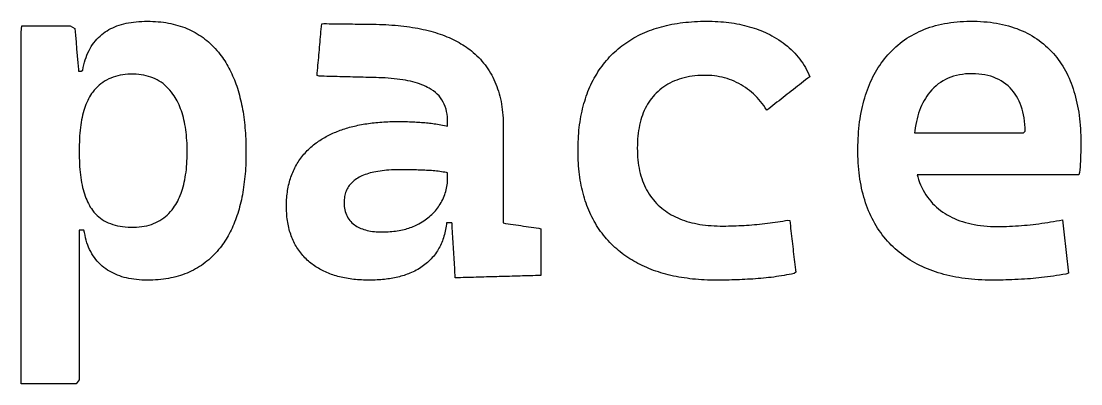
# Model space of a CAD drawing. Header units: millimetres. Extents: x 0 to 200, y 0 to 34.
# Drawn here: x 144 to 200, y 2.4 to 21.5 of the extents above; entities that cross this region are included whole.
import ezdxf

# ---------------------------------------------------------------- set-up
doc = ezdxf.new("R2010")
doc.units = ezdxf.units.MM
doc.layers.add('OUTLINE', color=7, linetype='Continuous')

msp = doc.modelspace()

# ---------------------------------------------------------------- linework, layer by layer
at = {"layer": 'OUTLINE'}
for points in [[(147.0735, 18.8619), (147.0776, 18.8619), (147.2058, 18.8619), (147.2927, 18.9194), (147.3201, 19.061), (147.3514, 19.1987), (147.3867, 19.3325), (147.426, 19.4623), (147.4693, 19.5883), (147.5166, 19.7103), (147.5679, 19.8284), (147.6232, 19.9426), (147.6826, 20.0528), (147.7459, 20.1592), (147.8132, 20.2616), (147.8845, 20.3601), (147.9598, 20.4547), (148.0391, 20.5453), (148.1224, 20.6321), (148.2098, 20.7149), (148.3011, 20.7938), (148.3913, 20.8648), (148.4818, 20.9297), (148.5759, 20.9911), (148.6735, 21.049), (148.7746, 21.1033), (148.8792, 21.1541), (148.9874, 21.2013), (149.0991, 21.2451), (149.2143, 21.2853), (149.333, 21.3219), (149.4553, 21.3551), (149.5811, 21.3847), (149.7104, 21.4108), (149.8432, 21.4334), (149.9796, 21.4524), (150.1195, 21.4679), (150.2629, 21.4799), (150.4099, 21.4883), (150.5603, 21.4933), (150.7133, 21.4947), (150.8583, 21.4929), (151.0012, 21.4881), (151.1422, 21.4803), (151.2812, 21.4696), (151.4182, 21.4558), (151.5532, 21.4391), (151.6863, 21.4194), (151.8174, 21.3968), (151.9466, 21.3711), (152.0737, 21.3425), (152.1989, 21.3108), (152.3222, 21.2762), (152.4434, 21.2386), (152.5627, 21.1981), (152.6801, 21.1545), (152.7954, 21.108), (152.9088, 21.0585), (153.0202, 21.006), (153.1296, 20.9505), (153.2371, 20.892), (153.3426, 20.8306), (153.4461, 20.7661), (153.5477, 20.6987), (153.6473, 20.6283), (153.7449, 20.555), (153.8405, 20.4786), (153.9342, 20.3993), (154.0259, 20.3169), (154.1157, 20.2316), (154.2034, 20.1434), (154.2892, 20.0521), (154.373, 19.9578), (154.4549, 19.8606), (154.5348, 19.7604), (154.6045, 19.6683), (154.667, 19.5818), (154.728, 19.4934), (154.7874, 19.4033), (154.8453, 19.3115), (154.9017, 19.2178), (154.9566, 19.1224), (155.0099, 19.0252), (155.0617, 18.9263), (155.112, 18.8255), (155.1607, 18.723), (155.2079, 18.6187), (155.2536, 18.5127), (155.2978, 18.4048), (155.3404, 18.2952), (155.3815, 18.1838), (155.4211, 18.0707), (155.4591, 17.9557), (155.4957, 17.839), (155.5307, 17.7206), (155.5641, 17.6003), (155.596, 17.4783), (155.6265, 17.3544), (155.6553, 17.2289), (155.6827, 17.1015), (155.7085, 16.9724), (155.7328, 16.8415), (155.7556, 16.7088), (155.7768, 16.5743), (155.7965, 16.4381), (155.8147, 16.3001), (155.8313, 16.1603), (155.8464, 16.0187), (155.86, 15.8754), (155.8721, 15.7303), (155.8826, 15.5834), (155.8917, 15.4348), (155.8991, 15.2843), (155.9051, 15.1321), (155.9095, 14.9782), (155.9124, 14.8224), (155.9138, 14.6649), (155.9136, 14.5062), (155.9119, 14.349), (155.9085, 14.1936), (155.9036, 14.0401), (155.8972, 13.8884), (155.8891, 13.7384), (155.8795, 13.5903), (155.8683, 13.4441), (155.8555, 13.2996), (155.8412, 13.1569), (155.8252, 13.0161), (155.8077, 12.8771), (155.7887, 12.7399), (155.768, 12.6045), (155.7458, 12.4709), (155.722, 12.3391), (155.6966, 12.2092), (155.6696, 12.0811), (155.6411, 11.9548), (155.611, 11.8303), (155.5793, 11.7076), (155.546, 11.5867), (155.5112, 11.4677), (155.4747, 11.3504), (155.4367, 11.235), (155.3972, 11.1214), (155.356, 11.0096), (155.3133, 10.8997), (155.269, 10.7915), (155.2231, 10.6852), (155.1757, 10.5807), (155.1266, 10.478), (155.076, 10.3771), (155.0238, 10.278), (154.9701, 10.1808), (154.9147, 10.0853), (154.8578, 9.9917), (154.7993, 9.8999), (154.7393, 9.8099), (154.6776, 9.7217), (154.6144, 9.6353), (154.5461, 9.5463), (154.4659, 9.4471), (154.3838, 9.3508), (154.2997, 9.2575), (154.2136, 9.1672), (154.1255, 9.0798), (154.0354, 8.9953), (153.9434, 8.9139), (153.8494, 8.8354), (153.7534, 8.7598), (153.6554, 8.6873), (153.5554, 8.6177), (153.4535, 8.551), (153.3496, 8.4873), (153.2437, 8.4266), (153.1358, 8.3688), (153.026, 8.314), (152.9142, 8.2622), (152.8004, 8.2133), (152.6846, 8.1674), (152.5668, 8.1244), (152.4471, 8.0844), (152.3254, 8.0474), (152.2017, 8.0133), (152.076, 7.9822), (151.9484, 7.9541), (151.8188, 7.9289), (151.6872, 7.9067), (151.5536, 7.8874), (151.418, 7.8712), (151.2805, 7.8578), (151.141, 7.8475), (150.9995, 7.84), (150.856, 7.8356), (150.7105, 7.8341), (150.5619, 7.836), (150.4163, 7.8415), (150.2738, 7.8508), (150.1344, 7.8638), (149.9981, 7.8805), (149.8649, 7.9009), (149.7348, 7.925), (149.6077, 7.9529), (149.4838, 7.9844), (149.3629, 8.0196), (149.2452, 8.0586), (149.1305, 8.1013), (149.0189, 8.1476), (148.9104, 8.1977), (148.805, 8.2515), (148.7027, 8.309), (148.6035, 8.3703), (148.5074, 8.4352), (148.4144, 8.5038), (148.3189, 8.581), (148.2278, 8.6621), (148.141, 8.7472), (148.0587, 8.8361), (147.9807, 8.929), (147.9071, 9.0259), (147.8379, 9.1266), (147.7731, 9.2312), (147.7127, 9.3398), (147.6567, 9.4523), (147.605, 9.5687), (147.5578, 9.6891), (147.5149, 9.8133), (147.4765, 9.9415), (147.4424, 10.0736), (147.4127, 10.2097), (147.3874, 10.3496), (147.3466, 10.467), (147.2184, 10.467), (147.109, 10.467), (147.109, 10.2151), (147.109, 9.8514), (147.109, 9.4876), (147.109, 9.1239), (147.109, 8.7601), (147.109, 8.3964), (147.109, 8.0326), (147.109, 7.6689), (147.109, 7.3051), (147.109, 6.9414), (147.109, 6.5776), (147.109, 6.2138), (147.109, 5.8501), (147.109, 5.4863), (147.109, 5.1226), (147.109, 4.7588), (147.109, 4.3951), (147.109, 4.0313), (147.109, 3.6676), (147.109, 3.3038), (147.109, 2.9401), (147.109, 2.5763), (146.9518, 2.3698), (146.588, 2.3698), (146.2243, 2.3698), (145.8605, 2.3698), (145.4968, 2.3698), (145.133, 2.3698), (144.7693, 2.3698), (144.4055, 2.3698), (144.0418, 2.3698), (144.0418, 2.7335), (144.0418, 3.0973), (144.0418, 3.461), (144.0418, 3.8248), (144.0418, 4.1885), (144.0418, 4.5523), (144.0418, 4.916), (144.0418, 5.2798), (144.0418, 5.6436), (144.0418, 6.0073), (144.0418, 6.3711), (144.0418, 6.7348), (144.0418, 7.0986), (144.0418, 7.4623), (144.0418, 7.8261), (144.0418, 8.1898), (144.0418, 8.5536), (144.0418, 8.9173), (144.0418, 9.2811), (144.0418, 9.6448), (144.0418, 10.0086), (144.0418, 10.3723), (144.0418, 10.7361), (144.0418, 11.0998), (144.0418, 11.4636), (144.0418, 11.8273), (144.0418, 12.1911), (144.0418, 12.5548), (144.0418, 12.9186), (144.0418, 13.2823), (144.0418, 13.6461), (144.0418, 14.0099), (144.0418, 14.3736), (144.0418, 14.7374), (144.0418, 15.1011), (144.0418, 15.4649), (144.0418, 15.8286), (144.0418, 16.1924), (144.0418, 16.5561), (144.0418, 16.9199), (144.0418, 17.2836), (144.0418, 17.6474), (144.0418, 18.0111), (144.0418, 18.3749), (144.0418, 18.7386), (144.0418, 19.1024), (144.0418, 19.4661), (144.0418, 19.8299), (144.0418, 20.1936), (144.0418, 20.5574), (144.0418, 20.9211), (144.0803, 21.2463), (144.4441, 21.2463), (144.8078, 21.2463), (145.1716, 21.2463), (145.5353, 21.2463), (145.8991, 21.2463), (146.2628, 21.2463), (146.6266, 21.2463), (146.8722, 21.1171), (146.9045, 20.7548), (146.9369, 20.3925), (146.9692, 20.0302), (147.0016, 19.6679), (147.0339, 19.3056), (147.0662, 18.9433)], [(166.8013, 10.6886), (166.7931, 10.8252), (166.7907, 10.8643), (166.7088, 10.8643), (166.6181, 10.8643), (166.5274, 10.8643), (166.5074, 10.8643), (166.499, 10.7869), (166.4864, 10.6917), (166.4719, 10.598), (166.4554, 10.5059), (166.437, 10.4153), (166.4166, 10.3263), (166.3943, 10.2389), (166.37, 10.1529), (166.3437, 10.0686), (166.3155, 9.9857), (166.2853, 9.9045), (166.2532, 9.8248), (166.2191, 9.7466), (166.1831, 9.67), (166.1451, 9.5949), (166.1052, 9.5214), (166.0633, 9.4494), (166.0194, 9.379), (165.9709, 9.3062), (165.9192, 9.2331), (165.8654, 9.1619), (165.8097, 9.0926), (165.7521, 9.0252), (165.6924, 8.9596), (165.6309, 8.8959), (165.5673, 8.8341), (165.5019, 8.7741), (165.4344, 8.716), (165.365, 8.6598), (165.2937, 8.6054), (165.2203, 8.5529), (165.1451, 8.5023), (165.0678, 8.4535), (164.9887, 8.4066), (164.9075, 8.3616), (164.8244, 8.3184), (164.7393, 8.2771), (164.6523, 8.2377), (164.5685, 8.2022), (164.4931, 8.1722), (164.4165, 8.1434), (164.3387, 8.116), (164.2597, 8.0898), (164.1795, 8.0648), (164.0982, 8.0412), (164.0157, 8.0188), (163.9321, 7.9977), (163.8472, 7.9779), (163.7612, 7.9594), (163.674, 7.9421), (163.5856, 7.9262), (163.4961, 7.9115), (163.4054, 7.898), (163.3135, 7.8859), (163.2204, 7.875), (163.1262, 7.8654), (163.0308, 7.8571), (162.9342, 7.8501), (162.8364, 7.8443), (162.7375, 7.8399), (162.6374, 7.8367), (162.5361, 7.8348), (162.4337, 7.8341), (162.3252, 7.8348), (162.218, 7.8369), (162.1121, 7.8404), (162.0075, 7.8453), (161.9042, 7.8515), (161.8021, 7.8592), (161.7014, 7.8682), (161.6019, 7.8787), (161.5037, 7.8905), (161.4068, 7.9038), (161.3111, 7.9184), (161.2168, 7.9344), (161.1237, 7.9518), (161.0319, 7.9706), (160.9414, 7.9908), (160.8522, 8.0124), (160.7642, 8.0353), (160.6775, 8.0597), (160.5922, 8.0855), (160.508, 8.1126), (160.4252, 8.1412), (160.3437, 8.1711), (160.2634, 8.2025), (160.1844, 8.2352), (160.1068, 8.2693), (160.0303, 8.3048), (159.9552, 8.3417), (159.8813, 8.38), (159.8088, 8.4197), (159.7375, 8.4608), (159.6675, 8.5032), (159.5988, 8.5471), (159.5313, 8.5924), (159.4652, 8.639), (159.4003, 8.6871), (159.3367, 8.7365), (159.2744, 8.7873), (159.2133, 8.8395), (159.15, 8.8965), (159.0872, 8.9559), (159.0263, 9.0166), (158.9672, 9.0787), (158.91, 9.1422), (158.8546, 9.207), (158.8011, 9.2732), (158.7494, 9.3407), (158.6995, 9.4096), (158.6515, 9.4798), (158.6054, 9.5514), (158.561, 9.6244), (158.5186, 9.6987), (158.4779, 9.7743), (158.4391, 9.8513), (158.4022, 9.9297), (158.3671, 10.0094), (158.3338, 10.0905), (158.3024, 10.1729), (158.2728, 10.2567), (158.2451, 10.3418), (158.2192, 10.4283), (158.1951, 10.5161), (158.1729, 10.6053), (158.1526, 10.6959), (158.134, 10.7878), (158.1174, 10.8811), (158.1025, 10.9757), (158.0895, 11.0717), (158.0784, 11.169), (158.0691, 11.2677), (158.0616, 11.3677), (158.056, 11.4691), (158.0522, 11.5719), (158.0503, 11.676), (158.0502, 11.7801), (158.0519, 11.8821), (158.0553, 11.983), (158.0605, 12.0827), (158.0674, 12.1812), (158.0761, 12.2786), (158.0865, 12.3749), (158.0987, 12.47), (158.1126, 12.564), (158.1283, 12.6569), (158.1457, 12.7486), (158.1649, 12.8391), (158.1859, 12.9285), (158.2085, 13.0168), (158.233, 13.1039), (158.2592, 13.1899), (158.2871, 13.2747), (158.3168, 13.3584), (158.3483, 13.4409), (158.3815, 13.5223), (158.4165, 13.6025), (158.4532, 13.6816), (158.4916, 13.7596), (158.5319, 13.8364), (158.5738, 13.9121), (158.6176, 13.9866), (158.663, 14.06), (158.7103, 14.1322), (158.7592, 14.2033), (158.81, 14.2732), (158.8625, 14.342), (158.9167, 14.4097), (158.9727, 14.4762), (159.0304, 14.5415), (159.0899, 14.6058), (159.1512, 14.6688), (159.2142, 14.7308), (159.2789, 14.7915), (159.3454, 14.8512), (159.4137, 14.9097), (159.4837, 14.967), (159.5554, 15.0232), (159.6222, 15.0733), (159.6841, 15.1181), (159.747, 15.1619), (159.811, 15.2048), (159.8759, 15.2469), (159.9418, 15.288), (160.0087, 15.3282), (160.0767, 15.3676), (160.1456, 15.406), (160.2155, 15.4435), (160.2864, 15.4801), (160.3583, 15.5158), (160.4313, 15.5506), (160.5052, 15.5846), (160.5801, 15.6176), (160.656, 15.6497), (160.733, 15.6809), (160.8109, 15.7112), (160.8898, 15.7405), (160.9697, 15.769), (161.0506, 15.7966), (161.1326, 15.8233), (161.2155, 15.8491), (161.2994, 15.874), (161.3843, 15.8979), (161.4702, 15.921), (161.5572, 15.9432), (161.6451, 15.9644), (161.734, 15.9848), (161.8239, 16.0043), (161.9148, 16.0228), (162.0067, 16.0405), (162.0997, 16.0572), (162.1936, 16.0731), (162.2885, 16.088), (162.3844, 16.1021), (162.4813, 16.1152), (162.5792, 16.1274), (162.6781, 16.1388), (162.7781, 16.1492), (162.879, 16.1587), (162.9809, 16.1674), (163.0838, 16.1751), (163.1877, 16.1819), (163.2926, 16.1878), (163.3985, 16.1928), (163.5054, 16.1969), (163.6134, 16.2001), (163.7223, 16.2024), (163.8322, 16.2038), (163.9431, 16.2043), (164.046, 16.2041), (164.1474, 16.2033), (164.2476, 16.202), (164.3466, 16.2002), (164.4444, 16.1979), (164.5411, 16.195), (164.6367, 16.1916), (164.7311, 16.1876), (164.8243, 16.1832), (164.9163, 16.1782), (165.0072, 16.1727), (165.097, 16.1666), (165.1855, 16.1601), (165.2729, 16.153), (165.3592, 16.1453), (165.4443, 16.1372), (165.5282, 16.1285), (165.611, 16.1193), (165.6926, 16.1095), (165.773, 16.0992), (165.8523, 16.0884), (165.9341, 16.0766), (166.0259, 16.0624), (166.1173, 16.0475), (166.2082, 16.0317), (166.2987, 16.0151), (166.3887, 15.9977), (166.4783, 15.9794), (166.5566, 15.9627), (166.5566, 16.0104), (166.5566, 16.1472), (166.5559, 16.2914), (166.5484, 16.4427), (166.5327, 16.5883), (166.5086, 16.7283), (166.4762, 16.8627), (166.4355, 16.9914), (166.3865, 17.1145), (166.3291, 17.232), (166.2635, 17.3438), (166.1896, 17.45), (166.1074, 17.5506), (166.0169, 17.6455), (165.918, 17.7348), (165.8109, 17.8185), (165.6955, 17.8966), (165.5939, 17.9569), (165.5004, 18.007), (165.4027, 18.0549), (165.3008, 18.1003), (165.1945, 18.1435), (165.084, 18.1843), (164.9692, 18.2227), (164.8502, 18.2588), (164.7269, 18.2926), (164.5993, 18.324), (164.4674, 18.3531), (164.3313, 18.3798), (164.1909, 18.4042), (164.0462, 18.4262), (163.8973, 18.4459), (163.7441, 18.4633), (163.5866, 18.4783), (163.4249, 18.491), (163.2589, 18.5013), (163.0886, 18.5093), (162.9206, 18.5148), (162.7838, 18.5184), (162.6471, 18.522), (162.5104, 18.5256), (162.3736, 18.5293), (162.2369, 18.5329), (162.1002, 18.5365), (161.9635, 18.5402), (161.8267, 18.5438), (161.69, 18.5474), (161.5533, 18.551), (161.4166, 18.5547), (161.2798, 18.5583), (161.1431, 18.5619), (161.0064, 18.5655), (160.8697, 18.5692), (160.7329, 18.5728), (160.5962, 18.5764), (160.4595, 18.5801), (160.3227, 18.5837), (160.186, 18.5873), (160.0493, 18.5909), (159.9126, 18.5946), (159.7758, 18.5982), (159.6667, 18.6264), (159.6789, 18.7626), (159.6912, 18.8989), (159.7034, 19.0351), (159.7156, 19.1713), (159.7278, 19.3075), (159.74, 19.4438), (159.7522, 19.58), (159.7645, 19.7162), (159.7767, 19.8525), (159.7889, 19.9887), (159.8011, 20.1249), (159.8133, 20.2611), (159.8255, 20.3974), (159.8378, 20.5336), (159.85, 20.6698), (159.8622, 20.806), (159.8744, 20.9423), (159.8866, 21.0785), (159.8988, 21.2147), (159.9111, 21.351), (160.0301, 21.3688), (160.1669, 21.367), (160.3036, 21.3652), (160.4404, 21.3633), (160.5771, 21.3615), (160.7139, 21.3597), (160.8507, 21.3579), (160.9874, 21.3561), (161.1242, 21.3542), (161.261, 21.3524), (161.3977, 21.3506), (161.5345, 21.3488), (161.6712, 21.347), (161.808, 21.3451), (161.9448, 21.3433), (162.0815, 21.3415), (162.2183, 21.3397), (162.3551, 21.3378), (162.4918, 21.336), (162.6286, 21.3342), (162.7845, 21.3318), (162.9566, 21.3276), (163.1264, 21.3217), (163.294, 21.3141), (163.4593, 21.3049), (163.6223, 21.294), (163.7831, 21.2814), (163.9415, 21.2671), (164.0978, 21.2512), (164.2517, 21.2336), (164.4034, 21.2144), (164.5529, 21.1934), (164.7, 21.1708), (164.8449, 21.1466), (164.9876, 21.1206), (165.1279, 21.093), (165.266, 21.0637), (165.4019, 21.0327), (165.5355, 21.0001), (165.6668, 20.9658), (165.7958, 20.9298), (165.9226, 20.8922), (166.0471, 20.8529), (166.1693, 20.8119), (166.2893, 20.7692), (166.407, 20.7249), (166.5225, 20.6789), (166.6356, 20.6312), (166.7466, 20.5819), (166.8552, 20.5309), (166.9616, 20.4782), (167.0657, 20.4238), (167.1675, 20.3678), (167.2671, 20.3101), (167.3645, 20.2507), (167.4595, 20.1897), (167.5523, 20.127), (167.6428, 20.0626), (167.7311, 19.9966), (167.8171, 19.9288), (167.9171, 19.8456), (168.0154, 19.7589), (168.1105, 19.6698), (168.2025, 19.5784), (168.2913, 19.4847), (168.377, 19.3886), (168.4595, 19.2902), (168.5389, 19.1895), (168.6151, 19.0864), (168.6882, 18.9809), (168.7581, 18.8731), (168.8248, 18.763), (168.8885, 18.6505), (168.949, 18.5357), (169.0063, 18.4185), (169.0605, 18.299), (169.1115, 18.1771), (169.1594, 18.0529), (169.2041, 17.9264), (169.2457, 17.7975), (169.2841, 17.6662), (169.3194, 17.5327), (169.3515, 17.3967), (169.3805, 17.2585), (169.4063, 17.1179), (169.429, 16.9749), (169.4486, 16.8296), (169.465, 16.682), (169.4782, 16.532), (169.4883, 16.3796), (169.4952, 16.225), (169.499, 16.0679), (169.4998, 15.9155), (169.4998, 15.7787), (169.4998, 15.642), (169.4998, 15.5052), (169.4998, 15.3684), (169.4998, 15.2316), (169.4998, 15.0949), (169.4998, 14.9581), (169.4998, 14.8213), (169.4998, 14.6845), (169.4998, 14.5478), (169.4998, 14.411), (169.4998, 14.2742), (169.4998, 14.1374), (169.4998, 14.0007), (169.4998, 13.8639), (169.4998, 13.7271), (169.4998, 13.5903), (169.4998, 13.4536), (169.4998, 13.3168), (169.4998, 13.18), (169.4998, 13.0432), (169.4998, 12.9065), (169.4998, 12.7697), (169.4998, 12.6329), (169.4998, 12.4961), (169.4998, 12.3594), (169.4998, 12.2226), (169.4998, 12.0858), (169.4998, 11.949), (169.4998, 11.8123), (169.4998, 11.6755), (169.4998, 11.5387), (169.4998, 11.4019), (169.4998, 11.2652), (169.4998, 11.1284), (169.4998, 10.9916), (169.4998, 10.8548), (169.6199, 10.8228), (169.7554, 10.8042), (169.8909, 10.7856), (170.0264, 10.767), (170.1619, 10.7484), (170.2974, 10.7297), (170.4329, 10.7111), (170.5684, 10.6925), (170.7039, 10.6739), (170.8395, 10.6553), (170.975, 10.6366), (171.1105, 10.618), (171.246, 10.5994), (171.3815, 10.5808), (171.4869, 10.536), (171.4869, 10.3992), (171.4869, 10.2624), (171.4869, 10.1256), (171.4869, 9.9889), (171.4869, 9.8521), (171.4869, 9.7153), (171.4869, 9.5785), (171.4869, 9.4418), (171.4869, 9.305), (171.4869, 9.1682), (171.4869, 9.0314), (171.4869, 8.8947), (171.4869, 8.7579), (171.4869, 8.6211), (171.4869, 8.4843), (171.4869, 8.3476), (171.4869, 8.2108), (171.4785, 8.0822), (171.3417, 8.0785), (171.205, 8.0747), (171.0683, 8.071), (170.9316, 8.0672), (170.7948, 8.0634), (170.6581, 8.0597), (170.5214, 8.0559), (170.3847, 8.0522), (170.248, 8.0484), (170.1112, 8.0446), (169.9745, 8.0409), (169.8378, 8.0371), (169.7011, 8.0334), (169.5643, 8.0296), (169.4276, 8.0258), (169.2909, 8.0221), (169.1542, 8.0183), (169.0174, 8.0146), (168.8807, 8.0108), (168.744, 8.007), (168.6073, 8.0033), (168.4706, 7.9995), (168.3338, 7.9958), (168.1971, 7.992), (168.0604, 7.9882), (167.9237, 7.9845), (167.7869, 7.9807), (167.6502, 7.977), (167.5135, 7.9732), (167.3768, 7.9694), (167.24, 7.9657), (167.1033, 7.9619), (166.9666, 7.9582), (166.9583, 8.0947), (166.9501, 8.2312), (166.9418, 8.3677), (166.9336, 8.5043), (166.9253, 8.6408), (166.917, 8.7773), (166.9088, 8.9138), (166.9005, 9.0504), (166.8922, 9.1869), (166.884, 9.3234), (166.8757, 9.4599), (166.8675, 9.5965), (166.8592, 9.733), (166.8509, 9.8695), (166.8427, 10.006), (166.8344, 10.1425), (166.8261, 10.2791), (166.8179, 10.4156), (166.8096, 10.5521)], [(181.0306, 7.8354), (180.8968, 7.8344), (180.7635, 7.8341), (180.5996, 7.8351), (180.4374, 7.838), (180.277, 7.8429), (180.1183, 7.8498), (179.9614, 7.8586), (179.8063, 7.8694), (179.6529, 7.8822), (179.5013, 7.8969), (179.3515, 7.9135), (179.2035, 7.9322), (179.0572, 7.9527), (178.9127, 7.9753), (178.7699, 7.9998), (178.6289, 8.0263), (178.4897, 8.0547), (178.3523, 8.0851), (178.2166, 8.1174), (178.0827, 8.1517), (177.9506, 8.188), (177.8202, 8.2262), (177.6916, 8.2664), (177.5648, 8.3086), (177.4397, 8.3527), (177.3164, 8.3988), (177.1949, 8.4468), (177.0751, 8.4968), (176.9571, 8.5488), (176.8409, 8.6027), (176.7264, 8.6586), (176.6137, 8.7164), (176.5028, 8.7762), (176.3936, 8.838), (176.2862, 8.9017), (176.1806, 8.9674), (176.0768, 9.035), (175.9747, 9.1046), (175.8743, 9.1762), (175.7758, 9.2497), (175.679, 9.3252), (175.584, 9.4026), (175.4907, 9.482), (175.3993, 9.5634), (175.3077, 9.6485), (175.2165, 9.7371), (175.1277, 9.8277), (175.0411, 9.9201), (174.9568, 10.0143), (174.8748, 10.1104), (174.7951, 10.2084), (174.7177, 10.3082), (174.6426, 10.4099), (174.5698, 10.5134), (174.4992, 10.6188), (174.431, 10.7261), (174.365, 10.8352), (174.3014, 10.9462), (174.24, 11.059), (174.1809, 11.1737), (174.1242, 11.2902), (174.0697, 11.4087), (174.0175, 11.5289), (173.9676, 11.6511), (173.92, 11.775), (173.8747, 11.9009), (173.8316, 12.0286), (173.7909, 12.1582), (173.7524, 12.2896), (173.7163, 12.4229), (173.6824, 12.558), (173.6509, 12.695), (173.6216, 12.8339), (173.5946, 12.9746), (173.5699, 13.1172), (173.5475, 13.2617), (173.5274, 13.408), (173.5096, 13.5561), (173.4941, 13.7062), (173.4809, 13.858), (173.4699, 14.0118), (173.4613, 14.1674), (173.455, 14.3248), (173.4509, 14.4842), (173.4491, 14.6453), (173.4496, 14.8071), (173.4524, 14.9671), (173.4573, 15.1253), (173.4645, 15.2817), (173.4739, 15.4363), (173.4856, 15.589), (173.4995, 15.74), (173.5156, 15.8891), (173.5339, 16.0363), (173.5544, 16.1818), (173.5772, 16.3254), (173.6022, 16.4673), (173.6294, 16.6073), (173.6589, 16.7455), (173.6906, 16.8818), (173.7245, 17.0164), (173.7606, 17.1491), (173.799, 17.28), (173.8396, 17.4091), (173.8824, 17.5364), (173.9274, 17.6619), (173.9747, 17.7855), (174.0242, 17.9073), (174.0759, 18.0273), (174.1299, 18.1455), (174.186, 18.2619), (174.2444, 18.3764), (174.3051, 18.4891), (174.3679, 18.6), (174.433, 18.7091), (174.5003, 18.8164), (174.5698, 18.9218), (174.6416, 19.0254), (174.7156, 19.1273), (174.7918, 19.2272), (174.8702, 19.3254), (174.9509, 19.4218), (175.0338, 19.5163), (175.1189, 19.609), (175.2062, 19.6999), (175.2951, 19.7882), (175.3858, 19.8743), (175.4784, 19.9581), (175.5729, 20.0398), (175.6692, 20.1191), (175.7675, 20.1963), (175.8676, 20.2712), (175.9696, 20.3439), (176.0735, 20.4144), (176.1793, 20.4827), (176.287, 20.5487), (176.3966, 20.6125), (176.508, 20.6741), (176.6214, 20.7334), (176.7366, 20.7905), (176.8537, 20.8454), (176.9727, 20.8981), (177.0936, 20.9485), (177.2164, 20.9967), (177.341, 21.0427), (177.4676, 21.0865), (177.596, 21.128), (177.7263, 21.1673), (177.8586, 21.2044), (177.9927, 21.2392), (178.1286, 21.2718), (178.2665, 21.3022), (178.4063, 21.3304), (178.5479, 21.3563), (178.6914, 21.38), (178.8368, 21.4015), (178.9841, 21.4208), (179.1333, 21.4378), (179.2844, 21.4526), (179.4374, 21.4652), (179.5922, 21.4755), (179.7489, 21.4837), (179.9076, 21.4895), (180.0681, 21.4932), (180.2305, 21.4947), (180.386, 21.4938), (180.5385, 21.4907), (180.6894, 21.4854), (180.8384, 21.4777), (180.9858, 21.4677), (181.1314, 21.4554), (181.2753, 21.4409), (181.4174, 21.424), (181.5579, 21.4049), (181.6966, 21.3834), (181.8335, 21.3597), (181.9687, 21.3337), (182.1022, 21.3054), (182.234, 21.2747), (182.364, 21.2418), (182.4923, 21.2067), (182.6188, 21.1692), (182.7437, 21.1294), (182.8667, 21.0873), (182.9881, 21.043), (183.1077, 20.9963), (183.2256, 20.9474), (183.3418, 20.8961), (183.4562, 20.8426), (183.5689, 20.7868), (183.6805, 20.7283), (183.8083, 20.6573), (183.9326, 20.5838), (184.0534, 20.5076), (184.1709, 20.4288), (184.2849, 20.3474), (184.3955, 20.2634), (184.5026, 20.1768), (184.6063, 20.0876), (184.7066, 19.9958), (184.8035, 19.9014), (184.8969, 19.8044), (184.9869, 19.7047), (185.0735, 19.6025), (185.1567, 19.4977), (185.2364, 19.3902), (185.3127, 19.2802), (185.3856, 19.1676), (185.455, 19.0523), (185.521, 18.9345), (185.5836, 18.814), (185.6428, 18.6909), (185.6845, 18.5689), (185.5764, 18.4844), (185.4684, 18.4), (185.3603, 18.3155), (185.2522, 18.231), (185.1441, 18.1466), (185.036, 18.0621), (184.9279, 17.9776), (184.8198, 17.8932), (184.7117, 17.8087), (184.6036, 17.7242), (184.4955, 17.6398), (184.3874, 17.5553), (184.2793, 17.4708), (184.1712, 17.3864), (184.0631, 17.3019), (183.955, 17.2174), (183.8469, 17.133), (183.7388, 17.0485), (183.6308, 16.964), (183.5227, 16.8795), (183.4166, 16.8081), (183.3388, 16.9286), (183.2581, 17.0452), (183.1745, 17.1579), (183.0879, 17.2667), (182.9984, 17.3716), (182.9059, 17.4726), (182.8105, 17.5697), (182.7121, 17.6629), (182.6108, 17.7521), (182.5066, 17.8375), (182.3994, 17.9189), (182.2892, 17.9965), (182.1762, 18.0701), (182.0601, 18.1398), (181.9406, 18.2058), (181.819, 18.2674), (181.6957, 18.3242), (181.5708, 18.3764), (181.4442, 18.4237), (181.316, 18.4664), (181.1861, 18.5043), (181.0545, 18.5375), (180.9213, 18.566), (180.7864, 18.5898), (180.6499, 18.6088), (180.5117, 18.6231), (180.3718, 18.6327), (180.2303, 18.6375), (180.0798, 18.6377), (179.923, 18.6334), (179.7696, 18.6246), (179.6196, 18.6113), (179.4729, 18.5936), (179.3296, 18.5714), (179.1895, 18.5448), (179.0529, 18.5137), (178.9195, 18.4782), (178.7896, 18.4382), (178.6629, 18.3938), (178.5396, 18.3449), (178.4197, 18.2915), (178.3031, 18.2337), (178.1898, 18.1715), (178.0799, 18.1047), (177.9733, 18.0336), (177.8701, 17.9579), (177.7702, 17.8779), (177.6736, 17.7933), (177.5804, 17.7043), (177.4923, 17.6127), (177.4109, 17.5207), (177.3333, 17.4253), (177.2596, 17.3265), (177.1896, 17.2244), (177.1234, 17.1188), (177.061, 17.0098), (177.0024, 16.8974), (176.9475, 16.7817), (176.8965, 16.6625), (176.8493, 16.5399), (176.8059, 16.414), (176.7662, 16.2846), (176.7304, 16.1519), (176.6984, 16.0157), (176.6701, 15.8762), (176.6456, 15.7332), (176.625, 15.5869), (176.6081, 15.4372), (176.595, 15.284), (176.5858, 15.1275), (176.5803, 14.9676), (176.5786, 14.8044), (176.5807, 14.6429), (176.5866, 14.4845), (176.5964, 14.3293), (176.61, 14.1773), (176.6274, 14.0284), (176.6486, 13.8826), (176.6737, 13.74), (176.7026, 13.6005), (176.7353, 13.4642), (176.7718, 13.3311), (176.8122, 13.201), (176.8563, 13.0742), (176.9043, 12.9505), (176.9562, 12.8299), (177.0118, 12.7125), (177.0713, 12.5982), (177.1345, 12.4871), (177.2017, 12.3791), (177.2726, 12.2743), (177.3473, 12.1726), (177.4259, 12.0741), (177.5083, 11.9787), (177.5946, 11.8865), (177.6846, 11.7974), (177.7764, 11.7133), (177.8684, 11.6349), (177.9633, 11.5596), (178.0612, 11.4875), (178.162, 11.4185), (178.2658, 11.3526), (178.3726, 11.2899), (178.4823, 11.2303), (178.595, 11.1738), (178.7106, 11.1204), (178.8292, 11.0701), (178.9508, 11.023), (179.0753, 10.9789), (179.2027, 10.9381), (179.3332, 10.9003), (179.4665, 10.8656), (179.6029, 10.8341), (179.7422, 10.8057), (179.8844, 10.7804), (180.0296, 10.7583), (180.1778, 10.7392), (180.3289, 10.7233), (180.483, 10.7105), (180.64, 10.7008), (180.8, 10.6943), (180.963, 10.6909), (181.1171, 10.6904), (181.2544, 10.6913), (181.3918, 10.6932), (181.529, 10.6961), (181.6662, 10.7), (181.8033, 10.7049), (181.9403, 10.7108), (182.0773, 10.7177), (182.2141, 10.7256), (182.3509, 10.7345), (182.4877, 10.7444), (182.6243, 10.7553), (182.7609, 10.7672), (182.898, 10.7802), (183.0369, 10.7942), (183.1753, 10.8089), (183.3132, 10.8244), (183.4506, 10.8406), (183.5874, 10.8575), (183.7238, 10.8752), (183.8596, 10.8937), (183.9948, 10.9129), (184.1296, 10.9328), (184.2638, 10.9534), (184.3975, 10.9749), (184.5307, 10.997), (184.6302, 10.9747), (184.6459, 10.8384), (184.6616, 10.7021), (184.6773, 10.5658), (184.693, 10.4295), (184.7087, 10.2933), (184.7243, 10.157), (184.74, 10.0207), (184.7557, 9.8844), (184.7714, 9.7481), (184.7871, 9.6118), (184.8028, 9.4756), (184.8185, 9.3393), (184.8341, 9.203), (184.8498, 9.0667), (184.8655, 8.9304), (184.8812, 8.7941), (184.8969, 8.6579), (184.9126, 8.5216), (184.9282, 8.3853), (184.9439, 8.249), (184.8583, 8.187), (184.7267, 8.1594), (184.5945, 8.1331), (184.4617, 8.108), (184.3282, 8.0842), (184.1941, 8.0617), (184.0594, 8.0404), (183.924, 8.0204), (183.788, 8.0016), (183.6514, 7.9841), (183.5141, 7.9678), (183.3763, 7.9529), (183.2378, 7.9391), (183.0986, 7.9267), (182.9589, 7.9155), (182.8183, 7.9055), (182.6777, 7.8963), (182.5375, 7.8877), (182.3979, 7.8798), (182.2588, 7.8725), (182.1202, 7.8658), (181.9821, 7.8598), (181.8446, 7.8544), (181.7076, 7.8497), (181.5712, 7.8455), (181.4352, 7.8421), (181.2998, 7.8392), (181.165, 7.837)], [(191.4151, 13.3978), (191.3545, 13.3978), (191.3853, 13.2872), (191.4325, 13.1394), (191.4845, 12.9957), (191.5416, 12.8562), (191.6035, 12.7207), (191.6704, 12.5894), (191.7422, 12.4621), (191.819, 12.339), (191.9006, 12.22), (191.9873, 12.1051), (192.0788, 11.9943), (192.1753, 11.8876), (192.2767, 11.785), (192.3812, 11.6881), (192.4875, 11.5975), (192.5975, 11.5112), (192.7114, 11.429), (192.8291, 11.3511), (192.9506, 11.2773), (193.076, 11.2077), (193.2052, 11.1424), (193.3383, 11.0812), (193.4751, 11.0242), (193.6158, 10.9715), (193.7604, 10.9229), (193.9087, 10.8785), (194.0609, 10.8383), (194.217, 10.8024), (194.3768, 10.7706), (194.5405, 10.743), (194.708, 10.7196), (194.8794, 10.7004), (195.0546, 10.6854), (195.2336, 10.6746), (195.4165, 10.668), (195.6031, 10.6656), (195.7644, 10.6663), (195.9231, 10.6686), (196.0812, 10.6724), (196.2389, 10.6777), (196.396, 10.6847), (196.5526, 10.6932), (196.7087, 10.7033), (196.8642, 10.7149), (197.0193, 10.7281), (197.1738, 10.7429), (197.3278, 10.7592), (197.4804, 10.7768), (197.6335, 10.7954), (197.7872, 10.8152), (197.9413, 10.8361), (198.096, 10.8581), (198.2512, 10.8813), (198.4068, 10.9055), (198.563, 10.9309), (198.7197, 10.9575), (198.8769, 10.9851), (199.0318, 11.0102), (199.0495, 10.8543), (199.0673, 10.6985), (199.0851, 10.5426), (199.1029, 10.3867), (199.1207, 10.2308), (199.1385, 10.0749), (199.1562, 9.919), (199.174, 9.7631), (199.1918, 9.6072), (199.2096, 9.4513), (199.2274, 9.2955), (199.2452, 9.1396), (199.2629, 8.9837), (199.2807, 8.8278), (199.2985, 8.6719), (199.3163, 8.516), (199.3341, 8.3601), (199.3518, 8.2042), (199.2101, 8.1557), (199.0433, 8.1267), (198.8785, 8.0993), (198.7156, 8.0734), (198.5546, 8.0491), (198.3956, 8.0264), (198.2384, 8.0052), (198.0832, 7.9856), (197.9299, 7.9676), (197.7786, 7.9511), (197.6291, 7.9362), (197.4816, 7.9228), (197.336, 7.911), (197.1923, 7.9008), (197.0335, 7.891), (196.8597, 7.8811), (196.6894, 7.8722), (196.5228, 7.8642), (196.3597, 7.8572), (196.2002, 7.8511), (196.0443, 7.8459), (195.892, 7.8416), (195.7432, 7.8384), (195.598, 7.836), (195.4565, 7.8346), (195.3185, 7.8341), (195.1321, 7.8355), (194.948, 7.8395), (194.7663, 7.8463), (194.587, 7.8558), (194.41, 7.868), (194.2354, 7.8829), (194.0632, 7.9005), (193.8933, 7.9208), (193.7257, 7.9438), (193.5605, 7.9695), (193.3977, 7.998), (193.2373, 8.0291), (193.0791, 8.063), (192.9234, 8.0995), (192.77, 8.1388), (192.619, 8.1808), (192.4703, 8.2255), (192.324, 8.2728), (192.18, 8.323), (192.0384, 8.3758), (191.8991, 8.4313), (191.7622, 8.4895), (191.6277, 8.5504), (191.4955, 8.6141), (191.3657, 8.6804), (191.2382, 8.7495), (191.1131, 8.8213), (190.9904, 8.8957), (190.87, 8.9729), (190.7519, 9.0528), (190.6363, 9.1354), (190.5229, 9.2207), (190.412, 9.3087), (190.3034, 9.3995), (190.1971, 9.4929), (190.0932, 9.589), (189.9903, 9.6893), (189.8899, 9.7924), (189.7926, 9.8979), (189.6981, 10.0058), (189.6066, 10.1163), (189.518, 10.2291), (189.4324, 10.3444), (189.3497, 10.4622), (189.27, 10.5825), (189.1932, 10.7052), (189.1193, 10.8303), (189.0484, 10.9579), (188.9804, 11.088), (188.9153, 11.2205), (188.8532, 11.3554), (188.794, 11.4929), (188.7378, 11.6327), (188.6845, 11.7751), (188.6341, 11.9199), (188.5867, 12.0671), (188.5422, 12.2168), (188.5006, 12.369), (188.462, 12.5236), (188.4264, 12.6807), (188.3936, 12.8402), (188.3638, 13.0022), (188.337, 13.1666), (188.3131, 13.3335), (188.2921, 13.5028), (188.274, 13.6746), (188.2589, 13.8489), (188.2468, 14.0256), (188.2376, 14.2048), (188.2313, 14.3864), (188.2279, 14.5705), (188.2275, 14.7573), (188.2298, 14.9437), (188.2348, 15.1276), (188.2425, 15.3091), (188.2528, 15.4881), (188.2658, 15.6647), (188.2815, 15.8388), (188.2999, 16.0105), (188.3209, 16.1797), (188.3447, 16.3464), (188.3711, 16.5107), (188.4001, 16.6726), (188.4319, 16.832), (188.4663, 16.9889), (188.5035, 17.1434), (188.5432, 17.2954), (188.5857, 17.445), (188.6309, 17.5921), (188.6787, 17.7367), (188.7292, 17.8789), (188.7823, 18.0187), (188.8382, 18.1559), (188.8967, 18.2908), (188.9579, 18.4231), (189.0218, 18.5531), (189.0884, 18.6805), (189.1576, 18.8055), (189.2296, 18.9281), (189.3041, 19.0482), (189.3814, 19.1658), (189.4614, 19.281), (189.544, 19.3938), (189.6293, 19.504), (189.7173, 19.6119), (189.8088, 19.7182), (189.9104, 19.8298), (190.0145, 19.9378), (190.1213, 20.0422), (190.2306, 20.143), (190.3426, 20.2401), (190.4571, 20.3336), (190.5743, 20.4235), (190.6941, 20.5098), (190.8164, 20.5924), (190.9414, 20.6715), (191.069, 20.7469), (191.1991, 20.8186), (191.3319, 20.8868), (191.4673, 20.9514), (191.6053, 21.0123), (191.7459, 21.0696), (191.8891, 21.1232), (192.0348, 21.1733), (192.1832, 21.2197), (192.3342, 21.2626), (192.4878, 21.3017), (192.644, 21.3373), (192.8028, 21.3693), (192.9642, 21.3976), (193.1282, 21.4223), (193.2949, 21.4434), (193.4641, 21.4609), (193.6359, 21.4747), (193.8103, 21.4849), (193.9873, 21.4915), (194.167, 21.4945), (194.3492, 21.4938), (194.5296, 21.4896), (194.7073, 21.4816), (194.8822, 21.4701), (195.0543, 21.4549), (195.2236, 21.436), (195.3902, 21.4136), (195.5539, 21.3874), (195.715, 21.3577), (195.8732, 21.3243), (196.0287, 21.2873), (196.1814, 21.2466), (196.3314, 21.2023), (196.4785, 21.1543), (196.6229, 21.1028), (196.7646, 21.0475), (196.9034, 20.9887), (197.0395, 20.9262), (197.1729, 20.86), (197.3034, 20.7903), (197.4312, 20.7168), (197.5562, 20.6398), (197.6785, 20.5591), (197.798, 20.4748), (197.9147, 20.3868), (198.0286, 20.2952), (198.1398, 20.1999), (198.2482, 20.1011), (198.3538, 19.9985), (198.4567, 19.8924), (198.5516, 19.7884), (198.641, 19.6845), (198.7275, 19.5778), (198.8112, 19.4683), (198.8921, 19.356), (198.9701, 19.2409), (199.0452, 19.1231), (199.1175, 19.0024), (199.187, 18.879), (199.2536, 18.7528), (199.3174, 18.6237), (199.3783, 18.4919), (199.4364, 18.3574), (199.4916, 18.22), (199.544, 18.0798), (199.5935, 17.9368), (199.6402, 17.7911), (199.6841, 17.6426), (199.7251, 17.4913), (199.7632, 17.3371), (199.7985, 17.1802), (199.831, 17.0206), (199.8606, 16.8581), (199.8874, 16.6928), (199.9113, 16.5248), (199.9323, 16.3539), (199.9506, 16.1803), (199.9659, 16.0039), (199.9785, 15.8247), (199.9881, 15.6427), (199.995, 15.4579), (199.999, 15.2703), (200.0001, 15.0824), (199.9994, 14.9166), (199.9973, 14.7526), (199.9941, 14.5906), (199.9895, 14.4304), (199.9837, 14.2721), (199.9767, 14.1158), (199.9683, 13.9613), (199.9587, 13.8087), (199.9479, 13.658), (199.9358, 13.5092), (199.8877, 13.3978), (199.7308, 13.3978), (199.5739, 13.3978), (199.417, 13.3978), (199.2601, 13.3978), (199.1032, 13.3978), (198.9463, 13.3978), (198.7894, 13.3978), (198.6325, 13.3978), (198.4756, 13.3978), (198.3187, 13.3978), (198.1618, 13.3978), (198.0049, 13.3978), (197.848, 13.3978), (197.6911, 13.3978), (197.5342, 13.3978), (197.3773, 13.3978), (197.2204, 13.3978), (197.0635, 13.3978), (196.9066, 13.3978), (196.7497, 13.3978), (196.5928, 13.3978), (196.4359, 13.3978), (196.279, 13.3978), (196.1221, 13.3978), (195.9652, 13.3978), (195.8083, 13.3978), (195.6514, 13.3978), (195.4945, 13.3978), (195.3376, 13.3978), (195.1807, 13.3978), (195.0238, 13.3978), (194.8669, 13.3978), (194.71, 13.3978), (194.5531, 13.3978), (194.3962, 13.3978), (194.2393, 13.3978), (194.0824, 13.3978), (193.9255, 13.3978), (193.7686, 13.3978), (193.6117, 13.3978), (193.4548, 13.3978), (193.2979, 13.3978), (193.141, 13.3978), (192.9841, 13.3978), (192.8272, 13.3978), (192.6703, 13.3978), (192.5134, 13.3978), (192.3565, 13.3978), (192.1996, 13.3978), (192.0427, 13.3978), (191.8858, 13.3978), (191.7289, 13.3978), (191.572, 13.3978)], [(147.109, 14.9552), (147.109, 14.9439), (147.109, 14.5801), (147.109, 14.4585), (147.109, 14.4586), (147.1105, 14.2945), (147.1143, 14.1342), (147.1206, 13.9774), (147.1292, 13.8244), (147.1403, 13.6749), (147.1537, 13.5292), (147.1695, 13.3871), (147.1876, 13.2486), (147.2082, 13.1139), (147.2312, 12.9827), (147.2565, 12.8553), (147.2842, 12.7314), (147.3144, 12.6113), (147.3469, 12.4948), (147.3818, 12.3819), (147.419, 12.2727), (147.4587, 12.1672), (147.5007, 12.0653), (147.5452, 11.9671), (147.592, 11.8726), (147.6412, 11.7817), (147.6928, 11.6944), (147.7468, 11.6108), (147.8105, 11.5211), (147.8849, 11.4272), (147.9638, 11.3386), (148.0472, 11.2551), (148.1351, 11.1769), (148.2274, 11.1039), (148.3243, 11.0361), (148.4257, 10.9735), (148.5316, 10.9161), (148.6419, 10.8639), (148.7568, 10.817), (148.8762, 10.7752), (149, 10.7387), (149.1283, 10.7074), (149.2612, 10.6813), (149.3985, 10.6604), (149.5404, 10.6447), (149.6867, 10.6342), (149.8375, 10.629), (149.988, 10.629), (150.1318, 10.6343), (150.272, 10.645), (150.4084, 10.661), (150.5412, 10.6825), (150.6702, 10.7093), (150.7955, 10.7415), (150.9171, 10.779), (151.0349, 10.8219), (151.1491, 10.8702), (151.2596, 10.9238), (151.3663, 10.9829), (151.4694, 11.0472), (151.5687, 11.117), (151.6643, 11.1921), (151.7562, 11.2726), (151.8444, 11.3585), (151.9289, 11.4497), (152.0096, 11.5463), (152.0847, 11.6455), (152.1436, 11.7306), (152.2, 11.8189), (152.2539, 11.9105), (152.3053, 12.0054), (152.3542, 12.1035), (152.4007, 12.2049), (152.4446, 12.3095), (152.486, 12.4174), (152.5249, 12.5286), (152.5614, 12.643), (152.5953, 12.7607), (152.6268, 12.8816), (152.6557, 13.0058), (152.6822, 13.1333), (152.7061, 13.264), (152.7276, 13.3979), (152.7465, 13.5352), (152.763, 13.6756), (152.7769, 13.8194), (152.7884, 13.9664), (152.7974, 14.1167), (152.8039, 14.2702), (152.8078, 14.427), (152.8093, 14.587), (152.8083, 14.7461), (152.8049, 14.902), (152.7991, 15.0549), (152.7909, 15.2048), (152.7802, 15.3516), (152.7671, 15.4955), (152.7516, 15.6363), (152.7337, 15.774), (152.7133, 15.9088), (152.6905, 16.0405), (152.6653, 16.1692), (152.6377, 16.2948), (152.6077, 16.4174), (152.5752, 16.537), (152.5403, 16.6536), (152.503, 16.7672), (152.4633, 16.8777), (152.4211, 16.9852), (152.3765, 17.0896), (152.3295, 17.1911), (152.2801, 17.2895), (152.2283, 17.3849), (152.174, 17.4772), (152.1174, 17.5666), (152.0567, 17.6551), (151.9781, 17.7602), (151.896, 17.8598), (151.8105, 17.9537), (151.7215, 18.0422), (151.629, 18.125), (151.533, 18.2023), (151.4336, 18.274), (151.3307, 18.3401), (151.2244, 18.4007), (151.1145, 18.4557), (151.0012, 18.5051), (150.8845, 18.549), (150.7642, 18.5873), (150.6405, 18.62), (150.5133, 18.6472), (150.3826, 18.6688), (150.2485, 18.6848), (150.1109, 18.6952), (149.9698, 18.7001), (149.8238, 18.6994), (149.6793, 18.6933), (149.5388, 18.6818), (149.4021, 18.6648), (149.2694, 18.6424), (149.1406, 18.6145), (149.0157, 18.5812), (148.8947, 18.5424), (148.7777, 18.4982), (148.6645, 18.4486), (148.5553, 18.3935), (148.4499, 18.333), (148.3485, 18.2671), (148.251, 18.1957), (148.1574, 18.1188), (148.0677, 18.0366), (147.9819, 17.9489), (147.9001, 17.8557), (147.8221, 17.7571), (147.7625, 17.6742), (147.7065, 17.589), (147.653, 17.5004), (147.602, 17.4081), (147.5535, 17.3122), (147.5076, 17.2128), (147.4641, 17.1097), (147.4231, 17.0031), (147.3847, 16.8929), (147.3488, 16.7791), (147.3153, 16.6617), (147.2844, 16.5408), (147.256, 16.4162), (147.2301, 16.2881), (147.2067, 16.1563), (147.1858, 16.021), (147.1674, 15.8821), (147.1516, 15.7396), (147.1382, 15.5936), (147.1273, 15.4439), (147.119, 15.2907), (147.1132, 15.1338), (147.1098, 14.9734)], [(191.2347, 15.7082), (191.2237, 15.6083), (191.3294, 15.6083), (191.4863, 15.6083), (191.6432, 15.6083), (191.8001, 15.6083), (191.957, 15.6083), (192.1139, 15.6083), (192.2708, 15.6083), (192.4277, 15.6083), (192.5846, 15.6083), (192.7415, 15.6083), (192.8984, 15.6083), (193.0553, 15.6083), (193.2122, 15.6083), (193.3691, 15.6083), (193.526, 15.6083), (193.6829, 15.6083), (193.8398, 15.6083), (193.9967, 15.6083), (194.1536, 15.6083), (194.3105, 15.6083), (194.4674, 15.6083), (194.6243, 15.6083), (194.7812, 15.6083), (194.9381, 15.6083), (195.095, 15.6083), (195.2519, 15.6083), (195.4088, 15.6083), (195.5657, 15.6083), (195.7226, 15.6083), (195.8795, 15.6083), (196.0364, 15.6083), (196.1933, 15.6083), (196.3502, 15.6083), (196.5071, 15.6083), (196.664, 15.6083), (196.8209, 15.6083), (196.9778, 15.6083), (197.0688, 15.6869), (197.0633, 15.8716), (197.0519, 16.0506), (197.0346, 16.2242), (197.0113, 16.3922), (196.9821, 16.5547), (196.947, 16.7116), (196.9059, 16.863), (196.8589, 17.0088), (196.8059, 17.1491), (196.747, 17.2839), (196.6822, 17.4131), (196.6114, 17.5368), (196.5347, 17.6549), (196.452, 17.7675), (196.3634, 17.8745), (196.2644, 17.9806), (196.1566, 18.0829), (196.0433, 18.1776), (195.9246, 18.2648), (195.8003, 18.3444), (195.6707, 18.4165), (195.5355, 18.481), (195.3949, 18.538), (195.2489, 18.5874), (195.0973, 18.6292), (194.9403, 18.6635), (194.7779, 18.6903), (194.6099, 18.7095), (194.4365, 18.7211), (194.2577, 18.7252), (194.0824, 18.7217), (193.9122, 18.7106), (193.7467, 18.692), (193.5861, 18.6658), (193.4302, 18.632), (193.2792, 18.5906), (193.133, 18.5416), (192.9915, 18.4851), (192.8549, 18.4209), (192.7231, 18.3492), (192.5961, 18.2699), (192.4739, 18.1831), (192.3566, 18.0886), (192.244, 17.9866), (192.1362, 17.877), (192.0333, 17.7598), (191.944, 17.6468), (191.8657, 17.5377), (191.7917, 17.424), (191.722, 17.3058), (191.6564, 17.1831), (191.5952, 17.0558), (191.5381, 16.9241), (191.4854, 16.7879), (191.4368, 16.6472), (191.3925, 16.502), (191.3525, 16.3522), (191.3166, 16.198), (191.2851, 16.0392), (191.2577, 15.876)], [(166.5566, 13.4983), (166.5053, 13.5078), (166.4134, 13.524), (166.3223, 13.539), (166.232, 13.5529), (166.1424, 13.5657), (166.0537, 13.5774), (165.9658, 13.588), (165.8786, 13.5974), (165.7923, 13.6058), (165.7068, 13.6131), (165.622, 13.6192), (165.5381, 13.6243), (165.4539, 13.6283), (165.3667, 13.632), (165.2791, 13.6355), (165.191, 13.6387), (165.1024, 13.6417), (165.0133, 13.6444), (164.9237, 13.6469), (164.8336, 13.6492), (164.7431, 13.6512), (164.6521, 13.6529), (164.5606, 13.6545), (164.4686, 13.6557), (164.3761, 13.6568), (164.2832, 13.6576), (164.1897, 13.6581), (164.0958, 13.6584), (163.9912, 13.6584), (163.8548, 13.657), (163.7217, 13.6537), (163.5919, 13.6484), (163.4653, 13.6412), (163.3421, 13.632), (163.2221, 13.6209), (163.1054, 13.6079), (162.992, 13.5929), (162.8819, 13.576), (162.7751, 13.5571), (162.6716, 13.5364), (162.5713, 13.5137), (162.4744, 13.489), (162.3807, 13.4624), (162.2903, 13.4339), (162.2032, 13.4034), (162.1194, 13.371), (162.0389, 13.3367), (161.9617, 13.3004), (161.8877, 13.2622), (161.8171, 13.2221), (161.7497, 13.18), (161.6856, 13.136), (161.6248, 13.0901), (161.5673, 13.0422), (161.5131, 12.9924), (161.4621, 12.9406), (161.4145, 12.8869), (161.3701, 12.8313), (161.3291, 12.7738), (161.2913, 12.7143), (161.2568, 12.6528), (161.2255, 12.5895), (161.1976, 12.5241), (161.173, 12.4569), (161.1516, 12.3877), (161.1336, 12.3166), (161.1188, 12.2436), (161.1073, 12.1686), (161.0991, 12.0917), (161.0942, 12.0128), (161.0926, 11.9319), (161.095, 11.829), (161.1024, 11.7295), (161.1147, 11.6335), (161.1319, 11.5409), (161.1541, 11.4518), (161.1811, 11.3661), (161.2131, 11.2838), (161.2499, 11.2049), (161.2917, 11.1295), (161.3384, 11.0575), (161.39, 10.989), (161.4465, 10.9239), (161.5079, 10.8622), (161.5743, 10.804), (161.6391, 10.7539), (161.7016, 10.7108), (161.7671, 10.6704), (161.8358, 10.6326), (161.9075, 10.5975), (161.9823, 10.5649), (162.0602, 10.5351), (162.1412, 10.5078), (162.2252, 10.4832), (162.3124, 10.4612), (162.4026, 10.4418), (162.4959, 10.4251), (162.5923, 10.411), (162.6918, 10.3995), (162.7943, 10.3907), (162.9, 10.3845), (163.0087, 10.3809), (163.1193, 10.38), (163.2231, 10.3811), (163.3253, 10.384), (163.426, 10.3886), (163.525, 10.395), (163.6226, 10.4031), (163.7185, 10.413), (163.8129, 10.4246), (163.9057, 10.438), (163.997, 10.4531), (164.0867, 10.47), (164.1748, 10.4886), (164.2614, 10.509), (164.3464, 10.5311), (164.4298, 10.5549), (164.5116, 10.5806), (164.5919, 10.6079), (164.6707, 10.6371), (164.7478, 10.6679), (164.8234, 10.7006), (164.8974, 10.7349), (164.9699, 10.771), (165.0467, 10.8121), (165.1327, 10.861), (165.2163, 10.9114), (165.2973, 10.9632), (165.3758, 11.0165), (165.4518, 11.0713), (165.5252, 11.1275), (165.5961, 11.1852), (165.6645, 11.2443), (165.7303, 11.3049), (165.7937, 11.367), (165.8544, 11.4306), (165.9127, 11.4956), (165.9685, 11.562), (166.0217, 11.63), (166.0724, 11.6994), (166.1205, 11.7703), (166.1662, 11.8426), (166.2143, 11.9247), (166.2598, 12.0083), (166.3022, 12.0924), (166.3412, 12.1768), (166.3771, 12.2615), (166.4096, 12.3467), (166.4389, 12.4322), (166.465, 12.518), (166.4878, 12.6043), (166.5073, 12.6909), (166.5236, 12.7779), (166.5366, 12.8652), (166.5464, 12.9529), (166.5529, 13.041), (166.5562, 13.1294), (166.5566, 13.2191), (166.5566, 13.3098), (166.5566, 13.4005), (166.5566, 13.4117), (166.5566, 13.4912)]]:
    msp.add_lwpolyline(points, close=True, dxfattribs=at)

doc.saveas('drawing.dxf')
